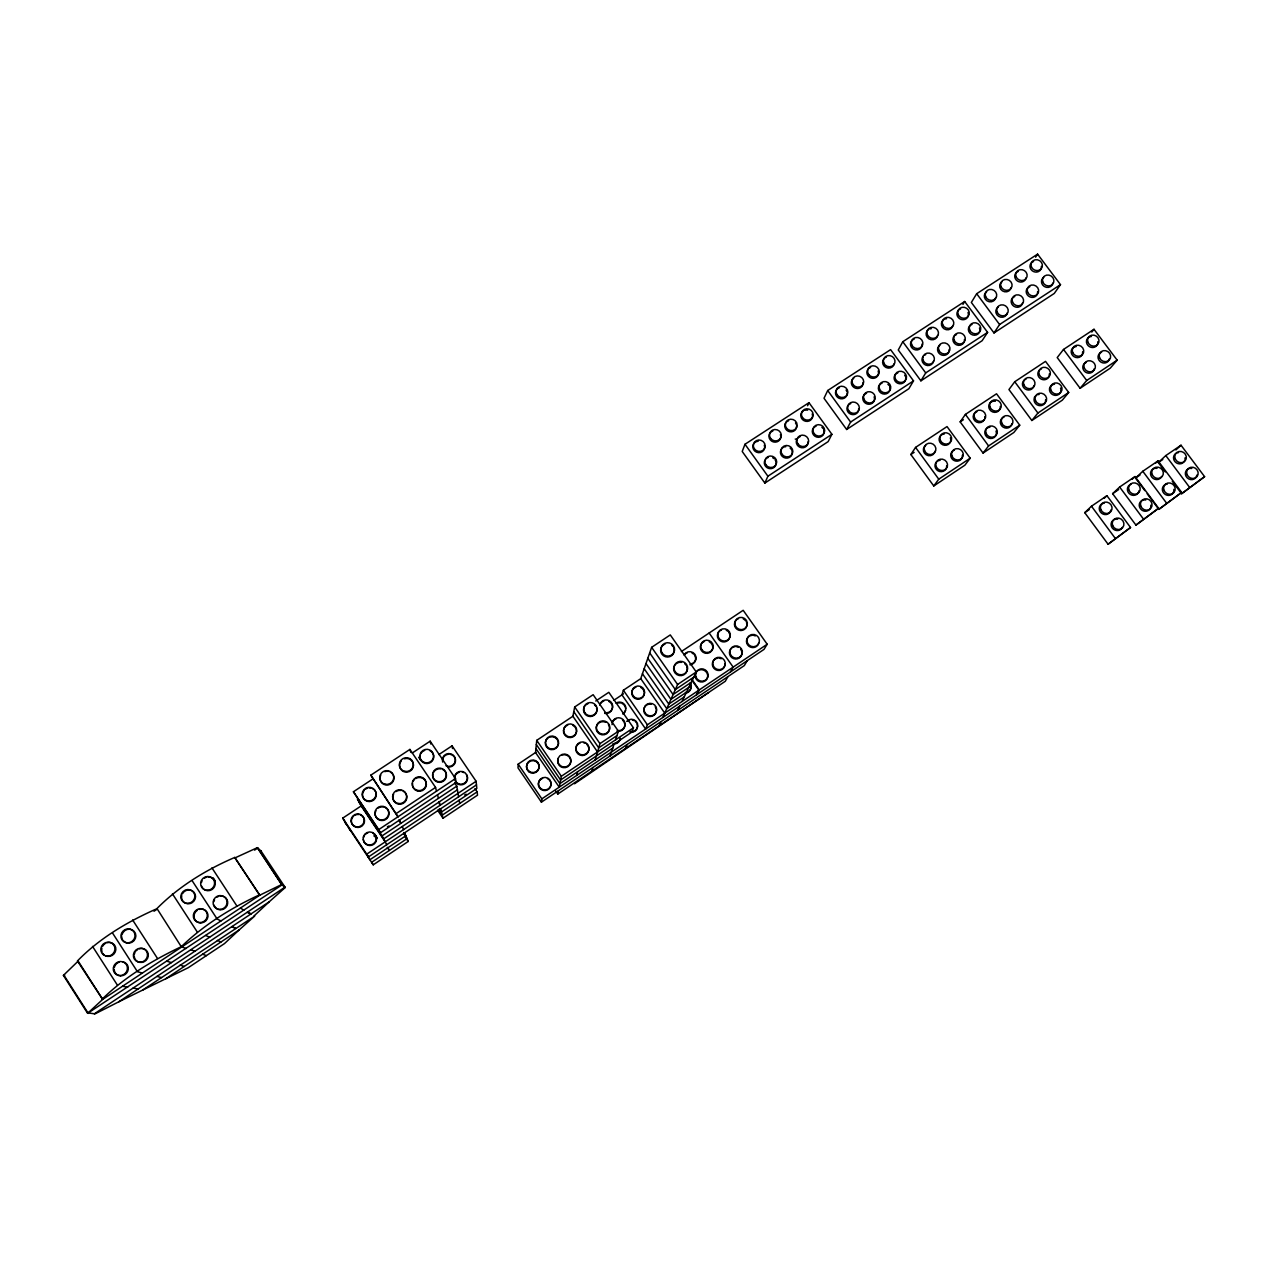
<?xml version="1.0" encoding="UTF-8"?>
<svg xmlns="http://www.w3.org/2000/svg" width="1268" height="1268" viewBox="0 0 1268 1268"><rect width="100%" height="100%" fill="white"/><g stroke="black" fill="none" stroke-linecap="round" stroke-linejoin="round"><path stroke-width="1.5" d="M535.92 752.289L518.168 764.144L518.01 767.869L541.404 802.168L744.316 665.589L747.217 660.691M615.519 739.878L618.419 731.224L593.139 694.69L574.689 706.973L572.898 716.246L536.729 740.354L535.54 752.542L559.236 787.159L561.344 776.27L633.445 727.832L608.814 692.312L595.754 701.014M541.404 802.168L541.864 798.856L518.168 764.144M555.59 790.836L557.793 794.053L558.443 790.693M574.832 782.594L574.562 783.751L708.511 692.582M576.702 775.414L577.606 771.736M591.823 771.15L592.885 767.52M595.215 759.881L599.954 743.619L618.419 731.224M682.041 701.489L696.259 671.977L670.281 634.919L651.625 647.33L640.736 678.649L623.38 690.236L621.938 694.864L645.65 729.021L647.393 724.805L767.188 644.239L743.175 610.304L681.391 651.53M610.003 755.997L611.303 752.13M611.43 752.051L614.124 744.031M625.599 748.405L627.074 744.506M633.445 727.832L631.829 732.127L560.615 779.994L536.316 744.522M744.982 444.26L742.208 451.471L764.858 483.076L828.147 441.613L831.903 434.306L808.984 402.669L744.982 444.26L767.901 476.213L764.858 483.076M659.138 725.819L661.008 721.666M662.784 717.498L677.603 684.498L696.259 671.977M807.589 405.728L808.984 402.669M827.703 390.512L824.01 398.279L846.644 429.487L908.855 388.721L913.515 380.875L890.596 349.635L827.703 390.512L850.622 422.054L846.644 429.487M677.635 710.476L679.743 706.086M696.497 694.816L698.874 690.188L691.234 679.268M696.909 694.547L699.27 689.903L691.631 678.998M902.784 341.726L898.267 349.984L920.901 380.828L982.129 340.712L987.598 332.374L964.679 301.499L902.784 341.726L925.703 372.903L920.901 380.828M730.368 672.024L733.158 667.126L709.145 633.017M727.927 676.621L725.28 681.281L557.793 794.053M962.951 304.399L964.679 301.499M976.677 293.716L971.351 302.45L994.001 332.945L1054.263 293.447L1060.492 284.65L1037.589 254.139L976.677 293.716L999.58 324.529L994.001 332.945M767.188 644.239L764.002 649.39L541.864 798.856M1035.607 257.166L1037.589 254.139M910.852 454.53L915.559 447.398L947.022 426.571L970.21 458.192L964.885 465.197L933.771 485.961L910.852 454.53L914.133 452.359M960.161 421.879L965.408 414.398L996.537 393.793L1019.726 425.16L1013.845 432.499L983.065 453.056L960.161 421.879L963.395 419.724M933.771 485.961L938.764 479.177L970.21 458.192M1014.733 381.747L1008.948 389.561L1031.851 420.5L1062.315 400.165L1068.702 392.478L1045.529 361.364L1014.733 381.747L1037.906 413.019L1031.851 420.5M983.065 453.056L988.596 445.924L1019.726 425.16M1063.519 349.445L1057.211 357.576L1080.114 388.277L1110.261 368.164L1117.171 360.16L1093.999 329.284L1063.519 349.445L1086.692 380.479L1080.114 388.277M1091.78 332.058L1093.999 329.284M234.738 857.453L259.75 895.208L102.676 999.406L77.443 960.954C99.601 938.114 127.767 921.614 156.709 908.791C178.709 886.522 206.066 869.769 234.738 857.453L259.75 895.208L281.639 884.557L285.237 887.521L269.149 901.865L118.875 1001.752L95.052 1013.861L88.887 1013.037M63.4 975.377L78.172 961.128L102.676 999.406L87.619 1013.322L63.4 975.377L64.716 975.155M1084.742 512.668L1091.479 506.217L1106.932 495.693L1130.533 527.504L1108.073 544.226L1084.742 512.668L1089.339 509.546M1104.174 498.324L1106.932 495.693M1112.622 493.68L1119.644 487.023L1135.003 476.562L1158.603 508.246L1135.938 525.095L1112.622 493.68L1118.693 489.543M1132.118 479.272L1135.003 476.562M1147.16 493.727L1158.825 509.371L1181.665 492.412L1158.064 460.855L1142.785 471.268L1135.51 478.084L1144.83 490.605M1155.576 463.169L1158.064 460.855M1165.276 471.918L1158.286 462.566L1165.799 455.577L1181.015 445.226L1204.6 476.657L1181.602 493.727L1172.266 481.269M101.995 999.295C124.771 977.01 152.62 960.304 181.276 946.705C203.863 924.943 230.966 908.046 259.338 894.923M1175.88 449.95L1181.015 445.226M253.758 916.193L269.149 901.865M142.666 990.07L165.775 978.737L239.224 929.856L254.694 916.082L142.666 990.07L118.875 1001.752M1108.073 544.226L1130.533 527.504M1135.938 525.095L1158.603 508.246M1158.825 509.371L1181.665 492.412M1181.602 493.727L1204.6 476.657M1137.016 477.053L1140.043 474.993M1158.286 462.566L1162.804 459.491M691.266 682.327L673.086 694.531L647.805 658.314M616.945 735.599L598.718 747.835L573.786 711.665M688.873 687.304L670.931 699.365L645.983 663.592M686.543 692.154L668.807 704.073L644.192 668.743M684.26 696.893L666.762 708.654L642.448 673.752M612.761 748.088L559.917 783.624L535.936 748.58M693.739 677.223L675.321 689.586L649.691 652.893M438.902 754.539L452.058 745.838L476.102 781.278L366.769 854.141L368.512 856.867L342.74 818.114L361.174 805.925L357.402 799.03L382.048 835.881L386.724 844.726M476.467 784.892L368.227 857.057L369.939 859.72L405.823 835.77L403.7 832.585M1037.906 413.019L1068.702 392.478M1086.692 380.479L1117.171 360.16M613.664 700.396L623.444 693.865M474.961 788.585L477.164 791.834L442.231 815.15L438.934 810.252M346.513 824.565L344.516 821.474L373.236 864.824L408.248 841.445L404.571 832.822M437.555 810.157L442.992 818.225L477.513 795.179L477.164 791.834M94.371 1013.782L284.888 887.235M396.504 813.359L435.558 787.412L409.897 749.42L370.842 775.144L397.962 816.814L370.842 775.144M455.481 778.568L456.147 782.404L380.416 832.775L378.736 829.589L455.481 778.568L430.169 741.178L412.211 753.018M382.048 835.881L456.781 786.144L454.641 782.974M457.399 789.79L383.649 838.909L359.319 802.517M87.619 1013.322L282.003 884.858L257.753 848.038L254.567 850.131M380.416 832.775L353.423 791.755L373.03 778.837M154.014 911.232L157.295 909.061L181.276 946.705L186.095 948.512M767.901 476.213L831.903 434.306M850.622 422.054L913.515 380.875M925.703 372.903L987.598 332.374M999.58 324.529L1060.492 284.65M235.198 857.802L257.341 847.674L261.319 851.24M122.568 986.203L127.656 987.312M133.172 988.01L137.974 989.056M142.396 973.047L137.467 971.748L112.63 933.169M157.01 976.408L161.448 977.58M165.775 978.737L188.219 967.722L224.484 943.582L239.224 929.856M166.948 961.223L171.418 962.602M180.151 965.138L184.24 966.454M190.802 949.716L194.86 951.254M202.642 954.202L206.383 955.628M205.733 935.483L209.616 937.226M217.367 940.396L220.965 942.013M220.933 920.948L217.097 918.951L192.229 880.832M231.87 926.654L235.325 928.445M232.123 926.48L235.579 928.287M240.381 908.062L243.868 910.17M247.244 912.231L250.541 914.228M247.799 911.866L251.08 913.879M1165.799 455.577L1189.4 487.102M1142.785 471.268L1166.386 502.905M1119.644 487.023L1143.245 518.786M1091.479 506.217L1115.079 538.107M965.408 414.398L988.596 445.924M915.559 447.398L938.764 479.177M651.625 647.33L677.603 684.498M640.736 678.649L664.749 713.123M623.38 690.236L647.393 724.805M574.689 706.973L599.954 743.619M572.898 716.246L597.529 751.956M536.729 740.354L561.344 776.27M418.63 757.281L420.77 760.435M439.33 808.841L441.454 811.995L476.831 788.395L476.102 781.278M398.77 820.127L400.91 823.328L399.531 820.063M403.747 833.71L407.06 838.639L371.619 862.303L373.236 864.824M404.983 836.563L408.248 841.445M353.423 791.755L378.736 829.589M361.174 805.925L385.203 841.857M387.263 847.309L389.371 850.448L387.913 847.721M375.122 834.82L377.246 838.005M374.377 834.804L376.469 837.958M260.939 850.891L285.237 887.521M257.341 847.674L281.639 884.557M211.946 867.883L236.815 905.891M213.23 877.884L215.322 881.086M348.462 827.576L350.38 830.524M172.448 893.845L197.317 932.075M342.74 818.114L344.785 821.284M132.649 920.013L157.486 958.465M92.532 946.388L117.353 985.077M64.129 975.536L88.316 1013.417M402.273 826.514L403.573 829.621M409.897 749.42L410.737 752.273M435.558 787.412L436.493 791.2M438.997 802.042L439.837 805.449M440.662 808.762L442.992 818.225M437.539 794.782L438.427 798.365M439.283 801.851L440.123 805.259M430.169 741.178L430.819 744.062M456.781 786.144L458.604 796.811M459.174 800.171L459.729 803.468M452.058 745.838L452.502 748.532M220.458 895.969A7.085 6.831 -37.6 0 1 227.669 901.754A7.085 6.831 -37.6 0 1 222.217 909.6A7.085 6.831 -37.6 0 1 214.054 905.178M213.912 901.596A7.085 6.831 -37.6 0 1 214.546 899.884M217.002 897.158A7.085 6.831 -37.6 0 1 218.667 896.349M208 876.933A7.085 6.815 -36 0 1 215.211 882.686A7.085 6.815 -36 0 1 209.743 890.501A7.085 6.815 -36 0 1 201.596 886.094M201.453 882.528A7.085 6.815 -36 0 1 202.088 880.816M204.544 878.106A7.085 6.815 -36 0 1 206.208 877.298M139.211 948.844A7.212 6.879 -40.3 0 1 148.182 953.71A7.212 6.879 -40.3 0 1 142.095 962.38A7.212 6.879 -40.3 0 1 134.186 956.009M134.376 954.17A7.212 6.879 -40.3 0 1 135.026 952.426M136.104 950.889A7.212 6.879 -40.3 0 1 137.53 949.669M121.934 934.881A7.196 6.863 -39 0 1 132.157 929.856A7.196 6.863 -39 0 1 133.964 940.713A7.196 6.863 -39 0 1 122.806 940.111M122.045 938.479A7.196 6.863 -39 0 1 121.76 936.703M106.75 942.806A7.228 6.879 -39.5 0 1 115.832 949.795A7.228 6.879 -39.5 0 1 105.418 955.755M103.913 954.756A7.228 6.879 -39.5 0 1 102.74 953.393M101.995 951.761A7.228 6.879 -39.5 0 1 101.884 948.131M102.55 946.388A7.228 6.879 -39.5 0 1 105.07 943.63M182.354 893.861A7.117 6.815 -36.9 0 1 194.147 892.466A7.117 6.815 -36.9 0 1 190.01 903.577A7.117 6.815 -36.9 0 1 181.72 895.573M198.949 909.425A7.117 6.847 -38.4 0 1 207.952 916.669A7.117 6.847 -38.4 0 1 197.206 921.963A7.117 6.847 -38.4 0 1 197.285 910.25M122.853 961.841A7.243 6.895 -40.9 0 1 128.242 969.449A7.243 6.895 -40.9 0 1 120.809 975.821A7.243 6.895 -40.9 0 1 114.136 969.323M114.326 967.484A7.243 6.895 -40.9 0 1 119.176 962.127M780.422 434.639A5.96 5.674 22.2 0 1 776.951 441.866A5.96 5.674 22.2 0 1 769.327 438.252A5.96 5.674 22.2 0 1 772.814 431.025M791.914 450.584A5.975 5.69 23.3 0 1 788.902 457.653A5.975 5.69 23.3 0 1 781.246 455.117A5.975 5.69 23.3 0 1 782.911 447.62M784.29 446.97A5.975 5.69 23.3 0 1 785.795 446.685M790.122 448.111A5.975 5.69 23.3 0 1 791.184 449.237M775.081 459.761A5.975 5.706 22.6 0 1 774.463 467.099A5.975 5.706 22.6 0 1 766.855 467.543A5.975 5.706 22.6 0 1 764.842 460.363M765.666 459.111A5.975 5.706 22.6 0 1 768.17 457.479M772.719 457.796A5.975 5.706 22.6 0 1 774.019 458.636M764.319 445.131A5.975 5.69 21.6 0 1 760.324 452.517A5.975 5.69 21.6 0 1 752.923 447.778A5.975 5.69 21.6 0 1 758.201 441.216M812.217 413.939A5.944 5.627 23.3 0 1 809.253 420.944A5.944 5.627 23.3 0 1 801.63 418.424A5.944 5.627 23.3 0 1 803.262 410.975M804.625 410.341A5.944 5.627 23.3 0 1 807.668 410.166M823.709 429.804A5.96 5.643 24.3 0 1 820.269 437.016A5.96 5.643 24.3 0 1 812.661 433.402A5.96 5.643 24.3 0 1 816.101 426.191M821.918 427.348A5.96 5.643 24.3 0 1 822.98 428.473M796.573 425.81A5.96 5.643 22.8 0 1 791.771 431.786A5.96 5.643 22.8 0 1 784.987 427.474A5.96 5.643 22.8 0 1 788.617 420.738M795.496 423.021A5.96 5.643 22.8 0 1 796.225 424.352M808.065 441.724A5.96 5.658 23.8 0 1 803.262 447.715A5.96 5.658 23.8 0 1 796.478 443.388A5.96 5.658 23.8 0 1 800.092 436.636M797.255 438.95A3.962 3.756 23.3 0 1 795.226 439.061M962.38 455.149A5.944 5.595 31 0 1 957.736 461.124A5.944 5.595 31 0 1 950.937 456.813A5.944 5.595 31 0 1 954.424 450.092M950.398 437.84A5.944 5.595 30.1 0 1 946.594 445.163A5.944 5.595 30.1 0 1 939.208 440.456A5.944 5.595 30.1 0 1 944.295 433.973M935.007 451.218A5.944 5.611 29.8 0 1 926.179 454.784A5.944 5.611 29.8 0 1 925.735 445.306M946.673 465.625A5.96 5.627 30.8 0 1 941.49 471.664A5.96 5.627 30.8 0 1 934.991 466.307A5.96 5.627 30.8 0 1 940.174 460.268M1011.912 423.607A5.928 5.532 31.6 0 1 1006.332 428.124A5.928 5.532 31.6 0 1 1000.468 423.29A5.928 5.532 31.6 0 1 1004.002 417.109M1000.309 406.41A5.912 5.532 30.8 0 1 994.714 412.369A5.912 5.532 30.8 0 1 988.739 406.077A5.912 5.532 30.8 0 1 995.38 401.227M984.333 419.597A5.928 5.547 30.6 0 1 974.791 420.754A5.928 5.547 30.6 0 1 976.835 411.704M984.76 416.728A5.928 5.547 30.6 0 1 984.745 418.202M996.014 431.057A5.928 5.563 31.4 0 1 992.273 438.348A5.928 5.563 31.4 0 1 984.887 433.656A5.928 5.563 31.4 0 1 989.912 427.189M1060.571 388.056A5.896 5.468 32.1 0 1 1056.91 395.251A5.896 5.468 32.1 0 1 1049.571 390.607A5.896 5.468 32.1 0 1 1054.516 384.22M1049.333 373.87A5.88 5.468 31.3 0 1 1044.8 379.718A5.88 5.468 31.3 0 1 1038.08 375.471A5.88 5.468 31.3 0 1 1041.44 368.893M1033.943 385.551A5.896 5.484 31.1 0 1 1028.396 390.005A5.896 5.484 31.1 0 1 1022.547 385.218A5.896 5.484 31.1 0 1 1026.05 379.1M1045.577 399.737A5.896 5.5 32 0 1 1041.519 405.522A5.896 5.5 32 0 1 1034.656 402.273A5.896 5.5 32 0 1 1036.336 395.362M1037.652 394.728A5.896 5.5 32 0 1 1039.126 394.459M1035.322 396.646A3.931 3.661 31.6 0 1 1034.45 397.074M1122.291 527.377A5.991 5.579 38.3 0 1 1115.143 530.183A5.991 5.579 38.3 0 1 1111.212 523.209A5.991 5.579 38.3 0 1 1117.679 519.198M1110.847 510.005A5.975 5.579 37.4 0 1 1104.808 514.554A5.975 5.579 37.4 0 1 1099.245 508.722A5.975 5.579 37.4 0 1 1104.333 503.158M415.539 778.631A7.022 6.895 -21.6 0 1 426.032 782.102A7.022 6.895 -21.6 0 1 419.803 791.248A7.022 6.895 -21.6 0 1 412.528 783.053M413.13 781.342A7.022 6.895 -21.6 0 1 414.161 779.836M404.333 758.787A7.006 6.863 -19.9 0 1 413.526 765.396A7.006 6.863 -19.9 0 1 403.953 771.721A7.006 6.863 -19.9 0 1 401.306 760.784M390.164 771.958A7.037 6.879 -22.7 0 1 393.27 781.183A7.037 6.879 -22.7 0 1 383.839 784.385A7.037 6.879 -22.7 0 1 380.749 775.16M384.822 771.641A7.037 6.879 -22.7 0 1 388.436 771.388M403.018 791.058A7.053 6.911 -24.6 0 1 406.14 800.314A7.053 6.911 -24.6 0 1 396.71 803.532A7.053 6.911 -24.6 0 1 393.587 794.275M396.012 791.565A7.053 6.911 -24.6 0 1 401.29 790.487M385.218 807.51A6.974 6.831 -27.6 0 1 388.293 816.671A6.974 6.831 -27.6 0 1 378.958 819.857A6.974 6.831 -27.6 0 1 375.899 810.696M378.292 808.001A6.974 6.831 -27.6 0 1 383.507 806.939M372.554 788.601A6.974 6.8 -25.6 0 1 375.296 798.269A6.974 6.8 -25.6 0 1 365.247 800.298A6.974 6.8 -25.6 0 1 364.249 790.281M365.628 789.092A6.974 6.8 -25.6 0 1 367.26 788.3M369.036 787.935A6.974 6.8 -25.6 0 1 370.842 788.046M429.963 750.704A6.895 6.768 -17.3 0 1 433.291 759.199A6.895 6.768 -17.3 0 1 424.923 763.304A6.895 6.768 -17.3 0 1 420.152 755.506M420.738 753.826A6.895 6.768 -17.3 0 1 424.717 750.387M442.643 769.438A6.895 6.784 -18.7 0 1 445.987 777.966A6.895 6.784 -18.7 0 1 437.619 782.087A6.895 6.784 -18.7 0 1 432.832 774.257M433.418 772.577A6.895 6.784 -18.7 0 1 440.947 768.884M374.345 836.278A6.562 6.419 -31.8 0 1 375.756 837.197M374.076 835.786A6.578 6.435 -31.7 0 1 376.596 837.958M372.966 833.092A6.641 6.498 -31.3 0 1 376.295 840.763A6.641 6.498 -31.3 0 1 369.178 845.487A6.641 6.498 -31.3 0 1 363.377 839.464M363.504 837.768A6.641 6.498 -31.3 0 1 364.09 836.151M365.057 834.724A6.641 6.498 -31.3 0 1 367.926 832.822M360.92 815.086A6.641 6.483 -29.2 0 1 363.536 824.295A6.641 6.483 -29.2 0 1 353.962 826.245A6.641 6.483 -29.2 0 1 353.027 816.703M354.343 815.562A6.641 6.483 -29.2 0 1 359.304 814.563M466.466 774.811A6.53 6.435 -17 0 1 464.659 783.751A6.53 6.435 -17 0 1 455.608 782.023M454.641 777.205A6.53 6.435 -17 0 1 458.968 772.339M462.329 772.101A6.53 6.435 -17 0 1 463.945 772.624M450.283 754.333A6.53 6.403 -15.7 0 1 455.386 761.862A6.53 6.403 -15.7 0 1 447.699 766.934M442.611 759.421A6.53 6.403 -15.7 0 1 448.587 754.238M442.69 762.084A6.53 6.419 -15.6 0 1 448.476 753.572A6.53 6.419 -15.6 0 1 455.275 761.212A6.53 6.419 -15.6 0 1 445.971 765.777M389.022 825.912A6.8 6.657 -28.4 0 1 387.437 826.704M466.133 794.212A6.292 6.197 -18.6 0 1 464.659 794.941M690.569 685.085A6.324 6.197 25.3 0 1 685.196 693.295M690.204 682.834A6.34 6.197 25.3 0 1 685.56 692.518M724.836 663.909A6.308 6.15 27.3 0 1 719.146 670.487A6.308 6.15 27.3 0 1 712.347 664.749A6.308 6.15 27.3 0 1 718.037 658.155M719.669 658.266A6.308 6.15 27.3 0 1 721.223 658.774M709.208 641.687A6.292 6.134 25.1 0 1 711.364 651.261A6.292 6.134 25.1 0 1 701.426 650.643A6.292 6.134 25.1 0 1 704.422 641.386M694.563 655.223A6.308 6.15 24 0 1 689.966 664.828M684.609 654.605A6.308 6.15 24 0 1 687.288 652.814M692.074 653.115A6.308 6.15 24 0 1 693.469 654.019M699.302 669.964A6.324 6.166 26.4 0 1 707.718 675.4A6.324 6.166 26.4 0 1 700.348 681.915A6.324 6.166 26.4 0 1 695.752 673.102M696.639 671.755A6.324 6.166 26.4 0 1 697.844 670.677M684.102 655.096A6.324 6.166 24 0 1 694.959 654.367A6.324 6.166 24 0 1 690.347 664.004M686.844 666.762A6.847 6.689 23.6 0 1 681.598 675.575A6.847 6.689 23.6 0 1 673.609 668.807A6.847 6.689 23.6 0 1 681.629 662.356M684.831 663.877A6.847 6.689 23.6 0 1 686.02 665.193M673.831 648.186A6.831 6.673 21.2 0 1 669.726 656.681A6.831 6.673 21.2 0 1 661.008 652.513A6.831 6.673 21.2 0 1 665.114 644.017M671.818 645.301A6.831 6.673 21.2 0 1 673.007 646.617M626.709 721.381A6.292 6.197 20.3 0 1 637.424 723.426A6.292 6.197 20.3 0 1 630.37 731.557M637.154 724.139A6.277 6.181 20.3 0 1 630.101 732.238M627.676 721.016A6.277 6.181 20.3 0 1 629.134 720.303M632.367 720.066A6.277 6.181 20.3 0 1 633.937 720.589M635.3 721.476A6.277 6.181 20.3 0 1 636.409 722.681M616.042 703.154A6.292 6.181 17.2 0 1 624.775 704.818A6.292 6.181 17.2 0 1 623.159 713.409M625.52 710.191A6.277 6.166 17.2 0 1 622.921 714.138M617.278 703.169A6.277 6.166 17.2 0 1 620.496 702.963M622.065 703.471A6.277 6.166 17.2 0 1 625.615 708.59M620.179 738.911A6.292 6.213 17.6 0 1 612.856 743.841M620.417 738.23A6.308 6.213 17.6 0 1 614.726 743.27M551.025 783.814A6.34 6.292 -1.9 0 1 545.7 790.487A6.34 6.292 -1.9 0 1 538.535 785.811A6.34 6.292 -1.9 0 1 542.609 778.33M547.459 778.615A6.34 6.292 -1.9 0 1 550.692 782.213M758.835 642.622A6.292 6.102 28.8 0 1 752.178 647.552A6.292 6.102 28.8 0 1 746.44 641.323A6.292 6.102 28.8 0 1 752.114 635.316M753.731 635.411A6.292 6.102 28.8 0 1 755.3 635.934M746.503 622.445A6.277 6.086 26.9 0 1 742.81 630.212A6.277 6.086 26.9 0 1 734.806 626.392A6.277 6.086 26.9 0 1 738.499 618.625M743.27 618.927A6.277 6.086 26.9 0 1 745.742 621.003M729.861 635.379A6.292 6.102 26 0 1 724.741 641.862A6.292 6.102 26 0 1 717.593 637.265A6.292 6.102 26 0 1 721.492 629.974M726.263 630.275A6.292 6.102 26 0 1 727.642 631.163M728.751 632.367A6.292 6.102 26 0 1 729.512 633.81M740.781 649.422A6.292 6.118 28.1 0 1 739.276 657.981A6.292 6.118 28.1 0 1 730.558 656.285A6.292 6.118 28.1 0 1 732.064 647.742M733.506 647.029A6.292 6.118 28.1 0 1 735.107 646.712M736.74 646.823A6.292 6.118 28.1 0 1 738.293 647.33M655.271 706.815A6.356 6.229 22.3 0 1 652.196 716.23A6.356 6.229 22.3 0 1 643.748 710.746A6.356 6.229 22.3 0 1 651.197 704.184M640.752 687.414A6.34 6.213 19.4 0 1 642.86 697.115A6.34 6.213 19.4 0 1 632.827 696.497A6.34 6.213 19.4 0 1 635.918 687.113M608.402 724.535A6.72 6.625 14.9 0 1 604.535 734.679A6.72 6.625 14.9 0 1 596.182 727.563A6.72 6.625 14.9 0 1 605.755 722.3M596.531 707.766A6.72 6.609 12 0 1 592.425 716.166A6.72 6.609 12 0 1 583.866 712.077A6.72 6.609 12 0 1 587.987 703.677M594.565 704.945A6.72 6.609 12 0 1 595.738 706.228M586.609 744.158A6.562 6.483 10.7 0 1 586.498 754.095A6.562 6.483 10.7 0 1 576.607 752.209A6.562 6.483 10.7 0 1 580.173 742.937M583.549 742.699A6.562 6.483 10.7 0 1 585.182 743.238M572.851 725.328A6.562 6.467 8 0 1 574.959 735.377A6.562 6.467 8 0 1 564.577 734.758A6.562 6.467 8 0 1 567.842 725.027M549.757 737.088A6.578 6.483 3.6 0 1 558.443 743.904A6.578 6.483 3.6 0 1 548.537 748.786A6.578 6.483 3.6 0 1 548.22 737.849M562.073 755.046A6.578 6.498 5.8 0 1 570.806 760.737A6.578 6.498 5.8 0 1 563.008 767.584A6.578 6.498 5.8 0 1 558.316 758.343M622.556 720.066A6.53 6.435 17.8 0 1 617.136 731.271M612.428 722.11A6.53 6.435 17.8 0 1 616.137 718.845M612.032 724.646A6.546 6.451 17.8 0 1 618.61 717.751A6.546 6.451 17.8 0 1 625.076 724.884A6.546 6.451 17.8 0 1 617.373 730.542M599.78 705.103A6.546 6.435 14.8 0 1 607.388 700.031A6.546 6.435 14.8 0 1 612.618 707.576A6.546 6.435 14.8 0 1 604.995 712.664M608.798 701.347A6.53 6.419 14.8 0 1 604.788 713.424M600.097 704.295A6.53 6.419 14.8 0 1 603.806 701.045M863.001 382.556A5.912 5.563 24.8 0 1 858.785 388.357A5.912 5.563 24.8 0 1 851.906 385.092A5.912 5.563 24.8 0 1 853.744 378.165M874.127 396.852A5.928 5.579 25.7 0 1 870.751 403.985A5.928 5.579 25.7 0 1 863.175 400.387A5.928 5.579 25.7 0 1 866.567 393.254M847.167 392.858A5.928 5.595 24.4 0 1 842.443 398.77A5.928 5.595 24.4 0 1 835.691 394.475A5.928 5.595 24.4 0 1 839.257 387.818M846.089 390.084A5.928 5.595 24.4 0 1 846.818 391.416M894.209 363.662A5.896 5.532 25.6 0 1 886.078 367.514A5.896 5.532 25.6 0 1 883.907 358.781M885.016 357.83A5.896 5.532 25.6 0 1 886.348 357.196M905.732 377.864A5.912 5.547 26.5 0 1 901.057 383.744A5.912 5.547 26.5 0 1 894.32 379.465A5.912 5.547 26.5 0 1 897.823 372.855M904.639 375.106A5.912 5.547 26.5 0 1 905.368 376.422M878.169 371.001A5.912 5.547 25.2 0 1 874.809 378.086A5.912 5.547 25.2 0 1 867.264 374.52A5.912 5.547 25.2 0 1 870.625 367.419M889.645 386.692A5.912 5.563 26.1 0 1 886.3 393.809A5.912 5.563 26.1 0 1 878.74 390.227A5.912 5.563 26.1 0 1 882.1 383.11M887.869 384.267A5.912 5.563 26.1 0 1 888.916 385.377M858.658 408.645A5.928 5.595 25.3 0 1 853.919 414.573A5.928 5.595 25.3 0 1 847.167 410.277A5.928 5.595 25.3 0 1 850.733 403.589M937.607 335.386A5.865 5.484 26.6 0 1 928.873 338.825A5.865 5.484 26.6 0 1 928.445 329.585M929.777 328.967A5.865 5.484 26.6 0 1 931.235 328.697M949.114 349.493A5.88 5.484 27.4 0 1 944.993 355.23A5.88 5.484 27.4 0 1 938.161 351.997A5.88 5.484 27.4 0 1 939.921 345.134M922.058 344.072A5.88 5.5 26.3 0 1 917.43 349.905A5.88 5.5 26.3 0 1 910.709 345.657A5.88 5.5 26.3 0 1 914.196 339.095M968.023 312.483A5.849 5.437 27.2 0 1 964.774 319.457A5.849 5.437 27.2 0 1 957.292 315.922A5.849 5.437 27.2 0 1 960.542 308.948M979.498 327.968A5.865 5.452 27.9 0 1 976.249 334.958A5.865 5.452 27.9 0 1 968.768 331.423A5.865 5.452 27.9 0 1 972.017 324.434M952.886 325.432A5.865 5.452 26.9 0 1 944.185 328.856A5.865 5.452 26.9 0 1 943.741 319.647M945.056 319.013A5.865 5.452 26.9 0 1 946.53 318.759M963.949 342.328A5.865 5.468 27.7 0 1 954.487 343.438A5.865 5.468 27.7 0 1 956.532 334.53M964.393 339.507A5.865 5.468 27.7 0 1 964.377 340.949M933.517 361.126A5.896 5.516 27.1 0 1 925.434 364.978A5.896 5.516 27.1 0 1 923.231 356.26M924.324 355.309A5.896 5.516 27.1 0 1 925.656 354.675M1011.071 287.519A5.833 5.389 27.9 0 1 1002.465 290.911A5.833 5.389 27.9 0 1 1001.974 281.781M1022.547 302.893A5.833 5.405 28.6 0 1 1017.063 307.268A5.833 5.405 28.6 0 1 1011.262 302.545A5.833 5.405 28.6 0 1 1014.749 296.538M995.745 297.504A5.833 5.405 27.6 0 1 987.106 300.912A5.833 5.405 27.6 0 1 986.631 291.751M1041.361 266.375A5.817 5.357 28.3 0 1 1036.875 272.065A5.817 5.357 28.3 0 1 1030.218 267.897A5.817 5.357 28.3 0 1 1033.563 261.477M1052.82 283.113A5.817 5.357 29 0 1 1044.261 286.489A5.817 5.357 29 0 1 1043.723 277.391M1026.113 277.724A5.817 5.373 28.1 0 1 1020.629 282.051A5.817 5.373 28.1 0 1 1014.844 277.343A5.817 5.373 28.1 0 1 1018.315 271.384M1037.604 291.64A5.833 5.373 28.8 0 1 1033.103 297.362A5.833 5.373 28.8 0 1 1026.446 293.177A5.833 5.373 28.8 0 1 1029.79 286.711M1007.22 312.927A5.849 5.421 28.4 0 1 998.598 316.334A5.849 5.421 28.4 0 1 998.09 307.173M1109.452 358.622A5.865 5.421 32.5 0 1 1104 363.028A5.865 5.421 32.5 0 1 1098.151 358.273A5.865 5.421 32.5 0 1 1101.591 352.219M1097.834 341.694A5.849 5.405 31.8 0 1 1092.873 347.527A5.849 5.405 31.8 0 1 1086.47 342.297A5.849 5.405 31.8 0 1 1091.431 336.464M1082.618 351.791A5.865 5.421 31.6 0 1 1077.641 357.639A5.865 5.421 31.6 0 1 1071.222 352.409A5.865 5.421 31.6 0 1 1076.199 346.56M1094.221 368.766A5.88 5.437 32.4 0 1 1088.752 373.188A5.88 5.437 32.4 0 1 1082.904 368.417A5.88 5.437 32.4 0 1 1086.359 362.347M1150.393 508.103A5.975 5.547 38.2 0 1 1143.276 510.877A5.975 5.547 38.2 0 1 1139.346 503.951A5.975 5.547 38.2 0 1 1145.765 499.972M1150.789 505.203A5.975 5.547 38.2 0 1 1150.789 506.693M1138.949 490.811A5.96 5.547 37.4 0 1 1133.449 495.376A5.96 5.547 37.4 0 1 1127.521 490.51A5.96 5.547 37.4 0 1 1130.977 484.265M1173.851 489.385A5.96 5.516 38.1 0 1 1168.89 495.423A5.96 5.516 38.1 0 1 1162.376 490.082A5.96 5.516 38.1 0 1 1167.337 484.059M1161.646 476.435A5.944 5.516 37.3 0 1 1154.577 479.193A5.944 5.516 37.3 0 1 1150.647 472.298A5.944 5.516 37.3 0 1 1157.034 468.352M1196.833 475.12A5.944 5.484 38.1 0 1 1190.383 479.542A5.944 5.484 38.1 0 1 1185.374 472.869A5.944 5.484 38.1 0 1 1191.809 468.447M1184.613 460.744A5.928 5.484 37.3 0 1 1178.051 463.644A5.928 5.484 37.3 0 1 1173.518 457.574A5.928 5.484 37.3 0 1 1178.495 452.581M1184.994 457.891A5.928 5.484 37.3 0 1 1184.994 459.349M220.378 909.425A7.101 6.847 -37.6 0 0 226.021 898.584A7.101 6.847 -37.6 0 0 213.88 899.503A7.101 6.847 -37.6 0 0 220.378 909.425M207.873 890.295A7.101 6.831 -36 0 0 213.531 879.485A7.101 6.831 -36 0 0 201.406 880.404A7.101 6.831 -36 0 0 207.873 890.295M140.669 962.206A7.228 6.895 -40.3 0 0 146.454 951.206A7.228 6.895 -40.3 0 0 134.186 952.173A7.228 6.895 -40.3 0 0 140.669 962.206M128.179 942.853A7.212 6.879 -38.9 0 0 133.98 931.885A7.212 6.879 -38.9 0 0 121.728 932.836A7.212 6.879 -38.9 0 0 128.179 942.853M188.092 903.387A7.133 6.831 -36.9 0 0 193.782 892.545A7.133 6.831 -36.9 0 0 181.625 893.465A7.133 6.831 -36.9 0 0 188.092 903.387M108.081 956.151A7.243 6.895 -39.5 0 0 113.914 945.167A7.243 6.895 -39.5 0 0 101.63 946.118A7.243 6.895 -39.5 0 0 108.081 956.151M200.598 922.581A7.133 6.863 -38.4 0 0 206.272 911.708A7.133 6.863 -38.4 0 0 194.099 912.627A7.133 6.863 -38.4 0 0 200.598 922.581M120.571 975.583A7.259 6.911 -40.8 0 0 126.388 964.536A7.259 6.911 -40.8 0 0 114.088 965.503A7.259 6.911 -40.8 0 0 120.571 975.583M770.564 438.363A5.975 5.674 22.2 0 0 780.803 437.777A5.975 5.674 22.2 0 0 774.843 429.503A5.975 5.674 22.2 0 0 770.564 438.363M782.071 454.356A5.991 5.69 23.2 0 0 792.31 453.77A5.991 5.69 23.2 0 0 786.334 445.464A5.991 5.69 23.2 0 0 782.071 454.356M765.904 464.928A5.991 5.706 22.6 0 0 776.174 464.326A5.991 5.706 22.6 0 0 770.199 456.004A5.991 5.706 22.6 0 0 765.904 464.928M754.397 448.888A5.991 5.706 21.6 0 0 764.652 448.286A5.991 5.706 21.6 0 0 758.692 439.996A5.991 5.706 21.6 0 0 754.397 448.888M802.486 417.584A5.96 5.643 23.3 0 0 812.661 417.014A5.96 5.643 23.3 0 0 806.702 408.787A5.96 5.643 23.3 0 0 802.486 417.584M813.993 433.513A5.96 5.658 24.3 0 0 824.184 432.927A5.96 5.658 24.3 0 0 818.209 424.669A5.96 5.658 24.3 0 0 813.993 433.513M786.429 428.045A5.96 5.658 22.8 0 0 796.637 427.459A5.96 5.658 22.8 0 0 790.677 419.201A5.96 5.658 22.8 0 0 786.429 428.045M797.937 443.99A5.975 5.674 23.8 0 0 808.144 443.404A5.975 5.674 23.8 0 0 802.168 435.13A5.975 5.674 23.8 0 0 797.937 443.99M951.983 456.115A5.96 5.611 31 0 0 962.032 458.097A5.96 5.611 31 0 0 958.307 448.714A5.96 5.611 31 0 0 951.983 456.115M940.333 440.218A5.944 5.595 30.1 0 0 950.382 442.199A5.944 5.595 30.1 0 0 946.673 432.848A5.944 5.595 30.1 0 0 940.333 440.218M924.562 450.679A5.96 5.627 29.8 0 0 934.627 452.66A5.96 5.627 29.8 0 0 930.918 443.277A5.96 5.627 29.8 0 0 924.562 450.679M936.196 466.608A5.975 5.627 30.8 0 0 946.277 468.589A5.975 5.627 30.8 0 0 942.552 459.19A5.975 5.627 30.8 0 0 936.196 466.608M1001.704 423.005A5.928 5.547 31.6 0 0 1011.705 424.986A5.928 5.547 31.6 0 0 1007.949 415.682A5.928 5.547 31.6 0 0 1001.704 423.005M990.07 407.234A5.928 5.532 30.7 0 0 1000.056 409.215A5.928 5.532 30.7 0 0 996.315 399.943A5.928 5.532 30.7 0 0 990.07 407.234M974.458 417.584A5.928 5.563 30.5 0 0 984.475 419.565A5.928 5.563 30.5 0 0 980.735 410.261A5.928 5.563 30.5 0 0 974.458 417.584M986.108 433.402A5.944 5.563 31.4 0 0 996.109 435.368A5.944 5.563 31.4 0 0 992.369 426.048A5.944 5.563 31.4 0 0 986.108 433.402M1050.918 390.259A5.896 5.484 32.1 0 0 1060.84 392.24A5.896 5.484 32.1 0 0 1057.068 383.015A5.896 5.484 32.1 0 0 1050.918 390.259M1039.269 374.615A5.896 5.468 31.3 0 0 1049.191 376.58A5.896 5.468 31.3 0 0 1045.434 367.387A5.896 5.468 31.3 0 0 1039.269 374.615M1023.831 384.854A5.896 5.5 31.1 0 0 1033.769 386.819A5.896 5.5 31.1 0 0 1030.028 377.61A5.896 5.5 31.1 0 0 1023.831 384.854M1035.465 400.545A5.912 5.5 32 0 0 1045.418 402.511A5.912 5.5 32 0 0 1041.662 393.27A5.912 5.5 32 0 0 1035.465 400.545M1112.686 525.618A5.991 5.595 38.3 0 0 1122.719 527.583A5.991 5.595 38.3 0 0 1118.851 518.136A5.991 5.595 38.3 0 0 1112.686 525.618M1100.83 509.609A5.991 5.579 37.4 0 0 1110.863 511.575A5.991 5.579 37.4 0 0 1107.012 502.16A5.991 5.579 37.4 0 0 1100.83 509.609M417.79 790.503A7.037 6.911 -21.5 0 0 425.858 781.437A7.037 6.911 -21.5 0 0 413.939 779.186A7.037 6.911 -21.5 0 0 417.79 790.503M404.888 771.372A7.022 6.879 -19.8 0 0 412.972 762.337A7.022 6.879 -19.8 0 0 401.068 760.087A7.022 6.879 -19.8 0 0 404.888 771.372M385.313 784.306A7.053 6.895 -22.7 0 0 393.413 775.239A7.053 6.895 -22.7 0 0 381.494 772.989A7.053 6.895 -22.7 0 0 385.313 784.306M398.2 803.5A7.069 6.926 -24.5 0 0 406.299 794.402A7.069 6.926 -24.5 0 0 394.364 792.135A7.069 6.926 -24.5 0 0 398.2 803.5M380.384 819.857A6.99 6.847 -27.5 0 0 388.42 810.838A6.99 6.847 -27.5 0 0 376.628 808.619A6.99 6.847 -27.5 0 0 380.384 819.857M367.672 800.869A6.99 6.815 -25.5 0 0 375.708 791.882A6.99 6.815 -25.5 0 0 363.932 789.663A6.99 6.815 -25.5 0 0 367.672 800.869M423.639 762.195A6.911 6.768 -17.2 0 0 433.608 755.601A6.911 6.768 -17.2 0 0 422.91 750.466A6.911 6.768 -17.2 0 0 423.639 762.195M436.351 781.025A6.911 6.8 -18.6 0 0 446.32 774.399A6.911 6.8 -18.6 0 0 435.621 769.264A6.911 6.8 -18.6 0 0 436.351 781.025M368.322 844.932A6.657 6.514 -31.3 0 0 375.978 836.325A6.657 6.514 -31.3 0 0 364.756 834.217A6.657 6.514 -31.3 0 0 368.322 844.932M356.26 826.847A6.657 6.498 -29.2 0 0 363.916 818.272A6.657 6.498 -29.2 0 0 352.694 816.164A6.657 6.498 -29.2 0 0 356.26 826.847M458.049 783.608A6.546 6.451 -16.9 0 0 467.464 777.332A6.546 6.451 -16.9 0 0 457.32 772.466A6.546 6.451 -16.9 0 0 458.049 783.608M713.123 665.494A6.324 6.15 27.3 0 0 723.854 667.554A6.324 6.15 27.3 0 0 720.113 657.41A6.324 6.15 27.3 0 0 713.123 665.494M701.838 649.787A6.308 6.15 25.1 0 0 712.664 649.058A6.308 6.15 25.1 0 0 706.419 640.181A6.308 6.15 25.1 0 0 701.838 649.787M695.942 677.033A6.324 6.181 26.4 0 0 706.688 679.093A6.324 6.181 26.4 0 0 702.947 668.918A6.324 6.181 26.4 0 0 695.942 677.033M675.21 671.802A6.863 6.705 23.6 0 0 687.018 670.994A6.863 6.705 23.6 0 0 680.234 661.325A6.863 6.705 23.6 0 0 675.21 671.802M662.181 653.147A6.847 6.689 21.2 0 0 673.958 652.354A6.847 6.689 21.2 0 0 667.206 642.717A6.847 6.689 21.2 0 0 662.181 653.147M540.612 788.458A6.356 6.308 -1.7 0 0 551.025 784.86A6.356 6.308 -1.7 0 0 542.688 777.728A6.356 6.308 -1.7 0 0 540.612 788.458M528.661 771.641A6.34 6.277 -2.8 0 0 539.043 768.091A6.34 6.277 -2.8 0 0 530.753 760.974A6.34 6.277 -2.8 0 0 528.661 771.641M528.708 771.039A6.356 6.277 -2.8 0 0 539.122 767.457A6.356 6.277 -2.8 0 0 530.801 760.34A6.356 6.277 -2.8 0 0 528.708 771.039M747.327 642.559A6.292 6.118 28.8 0 0 758.01 644.62A6.292 6.118 28.8 0 0 754.238 634.523A6.292 6.118 28.8 0 0 747.327 642.559M735.266 625.489A6.292 6.102 26.8 0 0 745.949 627.549A6.292 6.102 26.8 0 0 742.192 617.484A6.292 6.102 26.8 0 0 735.266 625.489M718.211 636.901A6.292 6.118 26 0 0 728.894 638.961A6.292 6.118 26 0 0 725.153 628.865A6.292 6.118 26 0 0 718.211 636.901M730.257 654.003A6.308 6.134 28.1 0 0 740.956 656.063A6.308 6.134 28.1 0 0 737.199 645.951A6.308 6.134 28.1 0 0 730.257 654.003M645.143 713.076A6.356 6.245 22.3 0 0 656.111 712.315A6.356 6.245 22.3 0 0 649.834 703.312A6.356 6.245 22.3 0 0 645.143 713.076M633.097 695.736A6.356 6.229 19.4 0 0 644.049 694.975A6.356 6.229 19.4 0 0 637.788 686.004A6.356 6.229 19.4 0 0 633.097 695.736M597.529 731.224A6.736 6.641 14.9 0 0 609.147 730.416A6.736 6.641 14.9 0 0 602.554 720.874A6.736 6.641 14.9 0 0 597.529 731.224M584.849 712.838A6.72 6.609 12 0 0 596.451 712.045A6.72 6.609 12 0 0 589.874 702.535A6.72 6.609 12 0 0 584.849 712.838M578.224 753.287A6.578 6.498 10.7 0 0 588.954 749.61A6.578 6.498 10.7 0 0 580.316 742.24A6.578 6.498 10.7 0 0 578.224 753.287M565.861 735.313A6.562 6.483 8 0 0 576.591 731.652A6.562 6.483 8 0 0 567.969 724.297A6.562 6.483 8 0 0 565.861 735.313M547.697 747.438A6.578 6.498 3.6 0 0 558.475 743.761A6.578 6.498 3.6 0 0 549.852 736.375A6.578 6.498 3.6 0 0 547.697 747.438M560.06 765.46A6.594 6.514 5.8 0 0 570.838 761.767A6.594 6.514 5.8 0 0 562.199 754.381A6.594 6.514 5.8 0 0 560.06 765.46M853.11 384.648A5.928 5.579 24.8 0 0 863.207 384.077A5.928 5.579 24.8 0 0 857.247 375.914A5.928 5.579 24.8 0 0 853.11 384.648M863.873 399.103A5.928 5.595 25.7 0 0 873.921 401.084A5.928 5.595 25.7 0 0 870.276 391.78A5.928 5.595 25.7 0 0 863.873 399.103M848.72 410.816A5.944 5.611 25.3 0 0 858.864 410.23A5.944 5.611 25.3 0 0 852.889 402.035A5.944 5.611 25.3 0 0 848.72 410.816M837.213 394.982A5.944 5.595 24.4 0 0 847.357 394.411A5.944 5.595 24.4 0 0 841.381 386.233A5.944 5.595 24.4 0 0 837.213 394.982M883.733 362.917A5.912 5.547 25.6 0 0 893.734 364.899A5.912 5.547 25.6 0 0 890.088 355.658A5.912 5.547 25.6 0 0 883.733 362.917M895.24 378.625A5.912 5.547 26.5 0 0 905.241 380.606A5.912 5.547 26.5 0 0 901.58 371.35A5.912 5.547 26.5 0 0 895.24 378.625M868.691 374.504A5.912 5.563 25.2 0 0 878.772 373.949A5.912 5.563 25.2 0 0 872.812 365.802A5.912 5.563 25.2 0 0 868.691 374.504M879.453 388.927A5.928 5.579 26.1 0 0 889.486 390.909A5.928 5.579 26.1 0 0 885.841 381.636A5.928 5.579 26.1 0 0 879.453 388.927M927.288 334.578A5.88 5.484 26.6 0 0 937.226 336.543A5.88 5.484 26.6 0 0 933.565 327.382A5.88 5.484 26.6 0 0 927.288 334.578M938.795 350.174A5.896 5.5 27.4 0 0 948.733 352.155A5.896 5.5 27.4 0 0 945.056 342.962A5.896 5.5 27.4 0 0 938.795 350.174M923.152 360.381A5.896 5.516 27.1 0 0 933.137 362.363A5.896 5.516 27.1 0 0 929.46 353.154A5.896 5.516 27.1 0 0 923.152 360.381M911.66 344.738A5.896 5.5 26.3 0 0 921.614 346.719A5.896 5.5 26.3 0 0 917.969 337.542A5.896 5.5 26.3 0 0 911.66 344.738M958.148 314.496A5.865 5.452 27.2 0 0 968.055 316.461A5.865 5.452 27.2 0 0 964.377 307.347A5.865 5.452 27.2 0 0 958.148 314.496M969.655 330.013A5.88 5.468 27.9 0 0 979.562 331.994A5.88 5.468 27.9 0 0 975.869 322.849A5.88 5.468 27.9 0 0 969.655 330.013M942.631 324.592A5.88 5.468 26.9 0 0 952.553 326.573A5.88 5.468 26.9 0 0 948.876 317.428A5.88 5.468 26.9 0 0 942.631 324.592M954.122 340.157A5.88 5.484 27.7 0 0 964.06 342.138A5.88 5.484 27.7 0 0 960.367 332.961A5.88 5.484 27.7 0 0 954.122 340.157M1001.007 286.6A5.833 5.389 27.9 0 0 1010.865 288.565A5.833 5.389 27.9 0 0 1007.172 279.515A5.833 5.389 27.9 0 0 1001.007 286.6M1012.514 302.022A5.849 5.405 28.6 0 0 1022.373 303.987A5.849 5.405 28.6 0 0 1018.664 294.921A5.849 5.405 28.6 0 0 1012.514 302.022M997.124 312.071A5.865 5.421 28.4 0 0 1007.014 314.036A5.865 5.421 28.4 0 0 1003.305 304.938A5.865 5.421 28.4 0 0 997.124 312.071M985.632 296.617A5.849 5.421 27.6 0 0 995.491 298.582A5.849 5.421 27.6 0 0 991.814 289.5A5.849 5.421 27.6 0 0 985.632 296.617M1031.391 266.835A5.817 5.357 28.3 0 0 1041.202 268.8A5.817 5.357 28.3 0 0 1037.493 259.797A5.817 5.357 28.3 0 0 1031.391 266.835M1042.882 282.178A5.833 5.373 29 0 0 1052.709 284.143A5.833 5.373 29 0 0 1048.985 275.124A5.833 5.373 29 0 0 1042.882 282.178M1016.112 276.789A5.833 5.373 28.1 0 0 1025.939 278.754A5.833 5.373 28.1 0 0 1022.23 269.719A5.833 5.373 28.1 0 0 1016.112 276.789M1027.603 292.163A5.833 5.389 28.8 0 0 1037.446 294.128A5.833 5.389 28.8 0 0 1033.721 285.078A5.833 5.389 28.8 0 0 1027.603 292.163M1099.594 357.861A5.88 5.421 32.5 0 0 1109.452 359.827A5.88 5.421 32.5 0 0 1105.664 350.681A5.88 5.421 32.5 0 0 1099.594 357.861M1087.96 342.344A5.865 5.421 31.8 0 0 1097.819 344.31A5.865 5.421 31.8 0 0 1094.046 335.18A5.865 5.421 31.8 0 0 1087.96 342.344M1072.68 352.472A5.88 5.437 31.6 0 0 1082.555 354.438A5.88 5.437 31.6 0 0 1078.783 345.292A5.88 5.437 31.6 0 0 1072.68 352.472M1084.314 368.037A5.88 5.437 32.4 0 0 1094.205 370.002A5.88 5.437 32.4 0 0 1090.417 360.825A5.88 5.437 32.4 0 0 1084.314 368.037M1140.883 506.297A5.975 5.563 38.2 0 0 1150.884 508.262A5.975 5.563 38.2 0 0 1147.001 498.863A5.975 5.563 38.2 0 0 1140.883 506.297M1129.043 490.367A5.975 5.547 37.4 0 0 1139.029 492.333A5.975 5.547 37.4 0 0 1135.161 482.965A5.975 5.547 37.4 0 0 1129.043 490.367M1164.04 490.431A5.96 5.532 38.1 0 0 1174.025 492.396A5.96 5.532 38.1 0 0 1170.126 483.029A5.96 5.532 38.1 0 0 1164.04 490.431M1152.2 474.565A5.96 5.516 37.3 0 0 1162.17 476.53A5.96 5.516 37.3 0 0 1158.286 467.195A5.96 5.516 37.3 0 0 1152.2 474.565M1187.086 474.644A5.96 5.5 38 0 0 1197.024 476.609A5.96 5.5 38 0 0 1193.14 467.29A5.96 5.5 38 0 0 1187.086 474.644M1175.246 458.842A5.944 5.484 37.3 0 0 1185.184 460.807A5.944 5.484 37.3 0 0 1181.3 451.503A5.944 5.484 37.3 0 0 1175.246 458.842"/></g></svg>
